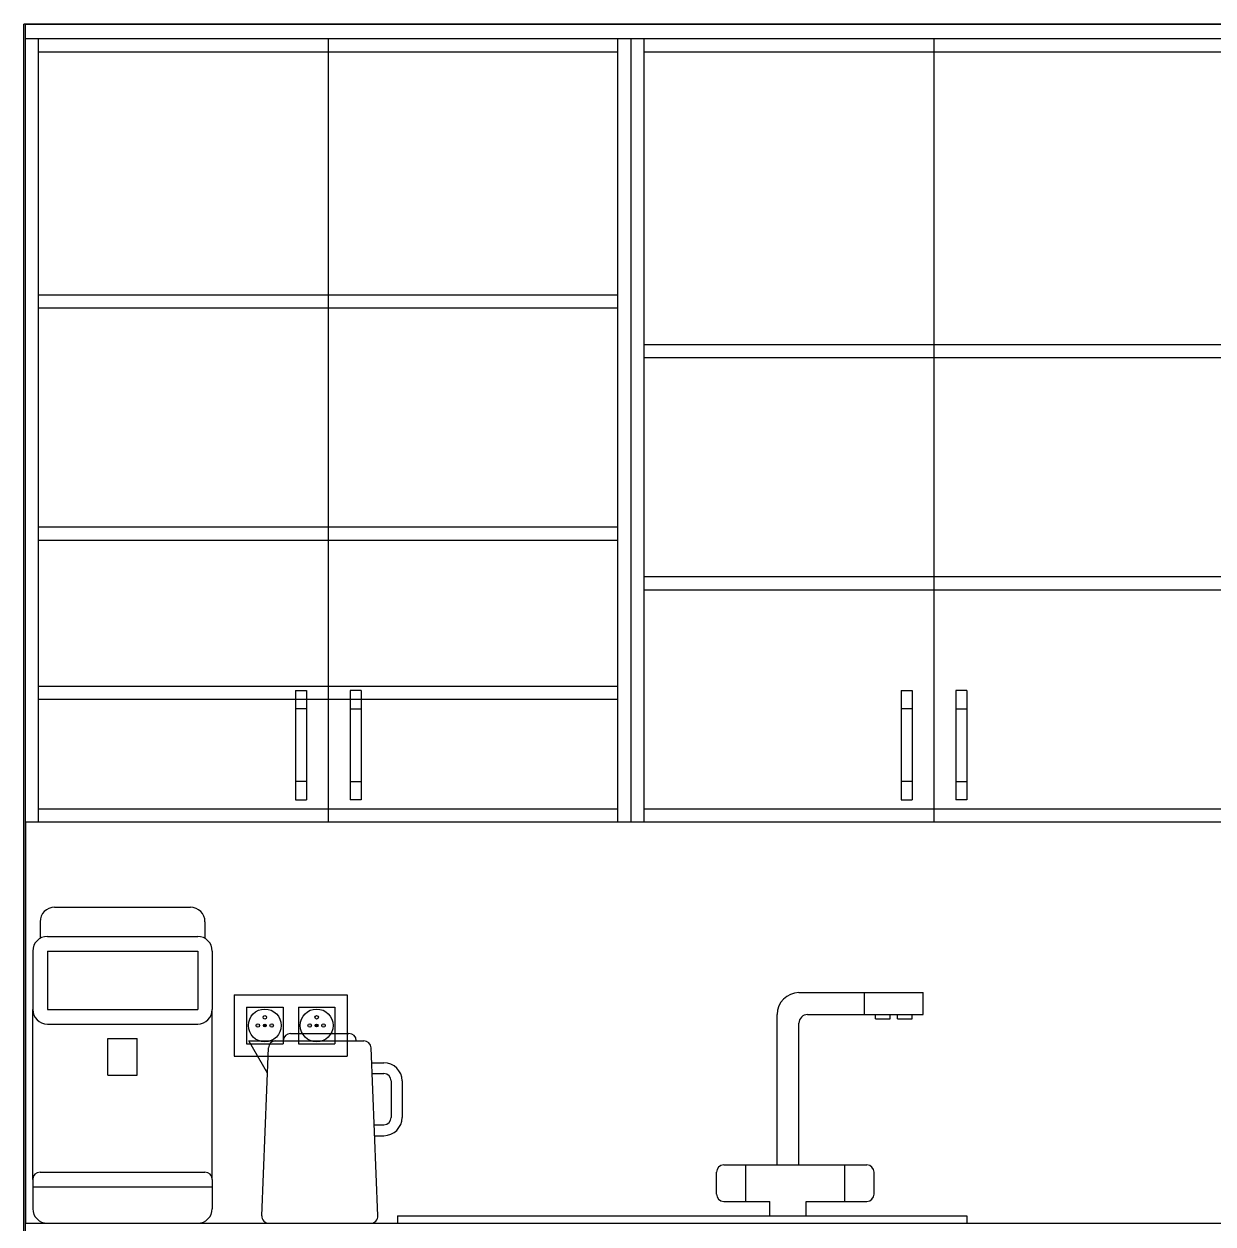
# Model space of a CAD drawing. Header units: millimetres. Extents: x 976 to 9349, y -1578 to 2211.
# Drawn here: x 2280.1 to 2443.1, y 1622.7 to 1787.1 of the extents above; entities that cross this region are included whole.
import ezdxf

# ---------------------------------------------------------------- set-up
doc = ezdxf.new("R2010")
doc.units = ezdxf.units.MM
for name, color, linetype in [('Elektryka - obudowy', 174, 'Continuous'), ('Meble', 42, 'Continuous'), ('Meble wnętrze', 52, 'Continuous'), ('Płytki', 254, 'Continuous'), ('Urządzenia', 183, 'Continuous'), ('Ściany', 7, 'Continuous')]:
    doc.layers.add(name, color=color, linetype=linetype)

# ---------------------------------------------------------------- blocks, each defined once
blk = doc.blocks.new('Z$W@#30836')
for p in [(0, 0), (252.2, 257.2)]:
    blk.add_line(p, (0, 257.2))
blk = doc.blocks.new('Z$W@#20142')
for p, q in [((3, 43.3), (21.6, 43.3)), ((1, 41.3), (1, 39.03)), ((23.6, 41.3), (23.6, 39.03)), ((2, 39.3), (22.6, 39.3)), ((0, 37.3), (0, 29.3)), ((2, 37.3), (22.6, 37.3)), ((2, 37.3), (2, 29.3)), ((22.6, 37.3), (22.6, 29.3)), ((24.6, 37.3), (24.6, 29.3)), ((0, 6), (0, 29.3)), ((2, 29.3), (22.6, 29.3)), ((24.6, 6), (24.6, 29.3)), ((2, 27.3), (22.6, 27.3)), ((10.3, 25.3), (14.3, 25.3)), ((10.3, 20.3), (10.3, 25.3)), ((14.3, 20.3), (14.3, 25.3)), ((10.3, 20.3), (14.3, 20.3)), ((1, 7), (23.6, 7)), ((0, 6), (0, 2)), ((0, 5), (24.6, 5)), ((24.6, 6), (24.6, 2)), ((2, 0), (22.6, 0))]:
    blk.add_line(p, q)
for centre, radius, start, end in [((3, 41.3), 2, 90, 180), ((21.6, 41.3), 2, 0, 90), ((2, 37.3), 2, 90, 180), ((22.6, 37.3), 2, 0, 90), ((2, 29.3), 2, 180, 270), ((22.6, 29.3), 2, 270, 0), ((1, 6), 1, 90, 180), ((23.6, 6), 1, 0, 90), ((2, 2), 2, 180, 270), ((22.6, 2), 2, 270, 0)]:
    blk.add_arc(centre, radius, start, end)
blk = doc.blocks.new('Z$W@#31998')
for p, q in [((0, 25), (3.68, 25)), ((2.55, 20.57), (0, 25)), ((3.68, 25), (15.76, 25)), ((4.72, 25), (4.72, 25)), ((5.72, 26), (13.72, 26)), ((14.72, 25), (14.72, 25)), ((1.76, 1.04), (2.68, 24.04)), ((17.68, 1.04), (16.76, 24.04)), ((16.84, 22), (18.5, 22)), ((16.9, 20.5), (18.5, 20.5)), ((19.5, 19.5), (19.5, 14.5)), ((21, 19.5), (21, 14.5)), ((17.18, 13.5), (18.5, 13.5)), ((17.24, 12), (18.5, 12)), ((2.76, 0), (16.68, 0))]:
    blk.add_line(p, q)
for centre, radius, start, end in [((3.68, 24), 1, 90, 177.7094), ((5.72, 25), 1, 90, 180), ((13.72, 25), 1, 0, 90), ((15.76, 24), 1, 2.2906, 90), ((18.5, 19.5), 2.5, 0, 90), ((18.5, 19.5), 1, 0, 90), ((18.5, 14.5), 1, 270, 0), ((18.5, 14.5), 2.5, 270, 0), ((2.76, 1), 1, 177.7094, 270), ((16.68, 1), 1, 270, 2.2906)]:
    blk.add_arc(centre, radius, start, end)
blk = doc.blocks.new('Z$W@#12423')
for p, q in [((0, 1), (0, 0)), ((0, 1), (78, 1)), ((0, 0), (78, 0)), ((78, 1), (78, 0))]:
    blk.add_line(p, q)
blk = doc.blocks.new('Z$W@#16687')
for p, q in [((11.3, 30.6), (28.3, 30.6)), ((20.3, 27.6), (20.3, 30.6)), ((28.3, 27.6), (28.3, 30.6)), ((8.3, 7), (8.3, 27.6)), ((11.3, 7), (11.3, 26.41)), ((12.49, 27.6), (28.3, 27.6)), ((21.8, 27), (21.8, 27.6)), ((21.8, 27), (23.8, 27)), ((23.8, 27), (23.8, 27.6)), ((24.8, 27), (24.8, 27.6)), ((24.8, 27), (26.8, 27)), ((26.8, 27), (26.8, 27.6)), ((1, 7), (20.6, 7)), ((4, 2), (4, 7)), ((17.6, 2), (17.6, 7)), ((0, 3), (0, 6)), ((21.6, 3), (21.6, 6)), ((1, 2), (7.3, 2)), ((7.3, 0), (7.3, 2)), ((12.3, 2), (20.6, 2)), ((12.3, 0), (12.3, 2))]:
    blk.add_line(p, q)
for centre, radius, start, end in [((11.3, 27.6), 3, 90, 180), ((12.49, 26.41), 1.19, 90, 180), ((1, 6), 1, 90, 180), ((20.6, 6), 1, 0, 90), ((1, 3), 1, 180, 270), ((20.6, 3), 1, 270, 0)]:
    blk.add_arc(centre, radius, start, end)
blk = doc.blocks.new('Z$W@#29424')
h = blk.add_hatch(color=256)
h.paths.add_polyline_path([(1.54, 2.25, 1), (1.06, 2.25, 1)])
h.paths.add_polyline_path([(3.44, 2.25, 1), (2.96, 2.25, 1)])
for centre, radius in [((2.25, 2.25), 2.25), ((2.25, 3.37), 0.24), ((1.3, 2.25), 0.24), ((3.2, 2.25), 0.24)]:
    blk.add_circle(centre, radius)
blk = doc.blocks.new('Z$W@#24006')
for p, q in [((0, 8.4), (15.5, 8.4)), ((0, 8.4), (0, 0)), ((15.5, 8.4), (15.5, 0)), ((1.7, 6.7), (1.7, 1.7)), ((1.7, 6.7), (6.7, 6.7)), ((6.7, 6.7), (6.7, 1.7)), ((8.8, 6.7), (8.8, 1.7)), ((8.8, 6.7), (13.8, 6.7)), ((13.8, 6.7), (13.8, 1.7)), ((4, 4.18), (4.4, 4.22)), ((4.18, 4.4), (4.22, 4)), ((11.1, 4.18), (11.5, 4.22)), ((11.28, 4.4), (11.32, 4)), ((1.7, 1.7), (6.7, 1.7)), ((8.8, 1.7), (13.8, 1.7)), ((0, 0), (15.5, 0))]:
    blk.add_line(p, q)
for centre in [(4.2, 4.2), (11.3, 4.2)]:
    blk.add_circle(centre, 0.2)
for p in [(1.95, 1.95), (9.05, 1.95)]:
    blk.add_blockref('Z$W@#29424', p)
blk = doc.blocks.new('Z$W@#2324')
for p, q in [((0, 0), (0, 3)), ((0, 3), (251, 3))]:
    blk.add_line(p, q)
blk = doc.blocks.new('Z$W@#27384')
for p, q in [((0, 0), (0, 2)), ((0, 2), (251, 2)), ((0, 0), (251, 0))]:
    blk.add_line(p, q)
blk = doc.blocks.new('Z$W@#292')
for p, q in [((0, 1.5), (15, 1.5)), ((0, 1.5), (0, 0)), ((0, 0), (15, 0)), ((2.5, 0), (2.5, 1.5)), ((12.5, 0), (12.5, 1.5)), ((15, 1.5), (15, 0))]:
    blk.add_line(p, q)
blk = doc.blocks.new('Z$W@#20556')
for p, q in [((0, 0), (0, 107.3)), ((0, 107.3), (83, 107.3)), ((41.5, 107.3), (41.5, 0)), ((83, 0), (83, 107.3)), ((0, 0), (83, 0))]:
    blk.add_line(p, q)
at = {"xscale": -1, "rotation": 90.00000000000001}
blk.add_blockref('Z$W@#292', (38.5, 18), dxfattribs=at)
at = {"rotation": -90.00000000000001}
blk.add_blockref('Z$W@#292', (44.5, 18), dxfattribs=at)
blk = doc.blocks.new('Z$W@#23216')
for p, q in [((0, 0), (0, 107.3)), ((0, 107.3), (83, 107.3)), ((1.8, 0), (1.8, 107.3)), ((81.2, 0), (81.2, 107.3)), ((83, 0), (83, 107.3)), ((1.8, 105.5), (81.2, 105.5)), ((1.8, 72.2), (81.2, 72.2)), ((1.8, 70.4), (81.2, 70.4)), ((1.8, 40.4), (81.2, 40.4)), ((1.8, 38.6), (81.2, 38.6)), ((1.8, 18.6), (81.2, 18.6)), ((1.8, 16.8), (81.2, 16.8)), ((1.8, 1.8), (81.2, 1.8)), ((0, 0), (83, 0))]:
    blk.add_line(p, q)
blk = doc.blocks.new('Z$W@#1626')
for p, q in [((0, 0), (0, 107.3)), ((0, 107.3), (83, 107.3)), ((41.5, 107.3), (41.5, 0)), ((83, 0), (83, 107.3)), ((0, 0), (83, 0))]:
    blk.add_line(p, q)
at = {"xscale": -1, "rotation": 90.00000000000001}
blk.add_blockref('Z$W@#292', (38.5, 18), dxfattribs=at)
at = {"rotation": -90.00000000000001}
blk.add_blockref('Z$W@#292', (44.5, 18), dxfattribs=at)
blk = doc.blocks.new('Z$W@#9357')
for p, q in [((0, 0), (0, 107.3)), ((0, 107.3), (83, 107.3)), ((1.8, 0), (1.8, 107.3)), ((81.2, 0), (81.2, 107.3)), ((83, 0), (83, 107.3)), ((1.8, 105.5), (81.2, 105.5)), ((1.8, 65.4), (81.2, 65.4)), ((1.8, 63.6), (81.2, 63.6)), ((1.8, 33.6), (81.2, 33.6)), ((1.8, 31.8), (81.2, 31.8)), ((1.8, 1.8), (81.2, 1.8)), ((0, 0), (83, 0))]:
    blk.add_line(p, q)

msp = doc.modelspace()

# ---------------------------------------------------------------- linework, layer by layer
at = {"layer": 'Meble'}
msp.add_line((2280.319, 1622.808), (2280.319, 1689.59), dxfattribs=at)
at = {"layer": 'Płytki'}
for p, q in [((2280.319, 1677.808), (2280.319, 1622.808)), ((2280.319, 1677.808), (2531.319, 1677.808)), ((2280.319, 1622.808), (2531.319, 1622.808))]:
    msp.add_line(p, q, dxfattribs=at)

# ---------------------------------------------------------------- block references
at = {"layer": 'Elektryka - obudowy'}
msp.add_blockref('Z$W@#24006', (2308.919, 1645.708), dxfattribs=at)
at = {"layer": 'Meble'}
for name, p in [('Z$W@#27384', (2280.319, 1785.108)), ('Z$W@#20556', (2280.319, 1677.808)), ('Z$W@#1626', (2363.319, 1677.808)), ('Z$W@#2324', (2280.319, 1619.808))]:
    msp.add_blockref(name, p, dxfattribs=at)
at = {"layer": 'Meble wnętrze'}
for name, p in [('Z$W@#23216', (2280.319, 1677.808)), ('Z$W@#9357', (2363.319, 1677.808))]:
    msp.add_blockref(name, p, dxfattribs=at)
at = {"layer": 'Urządzenia'}
for name, p in [('Z$W@#20142', (2281.319, 1622.808)), ('Z$W@#16687', (2375.019, 1623.808)), ('Z$W@#31998', (2310.935, 1622.808)), ('Z$W@#12423', (2331.319, 1622.808))]:
    msp.add_blockref(name, p, dxfattribs=at)
at = {"layer": 'Ściany'}
msp.add_blockref('Z$W@#30836', (2280.119, 1529.908), dxfattribs=at)

doc.saveas('drawing.dxf')
